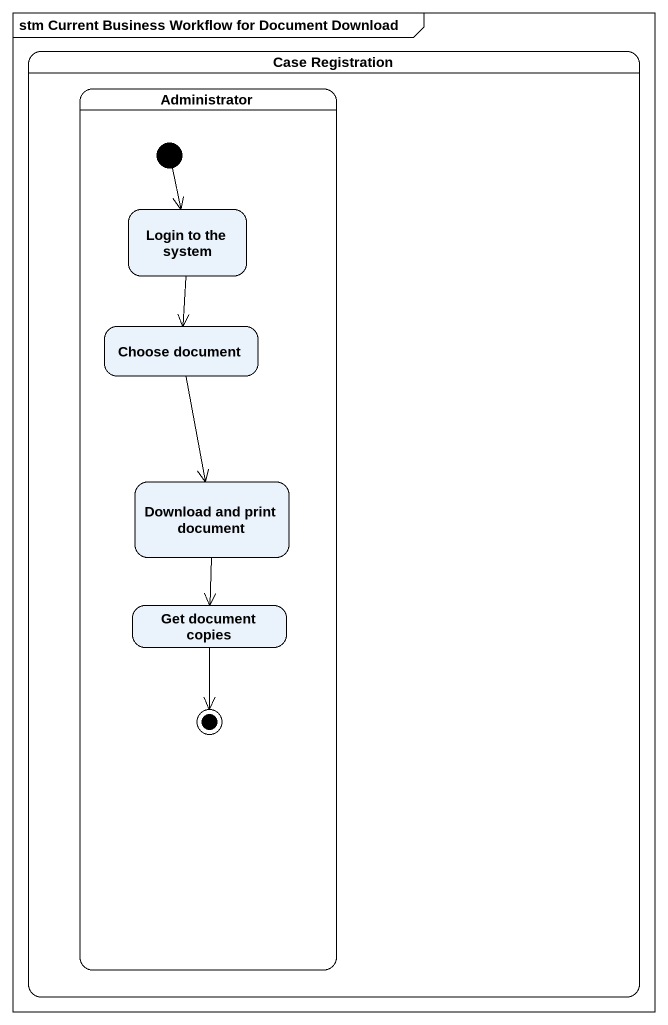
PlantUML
@startuml
mainframe stm Current Business Workflow for Document Download
hide empty description
state "Case Registration" as Case_Registration {
  state Administrator {
    state "Login to the system" as Login_to_the_system
    state "Choose document" as Choose_document
    state "Download and print document" as Download_and_print_document
    state "Get document copies" as Get_document_copies
    [*] --> Login_to_the_system
    Get_document_copies --> [*]
  }
}
Login_to_the_system --> Choose_document
Choose_document --> Download_and_print_document
Download_and_print_document --> Get_document_copies
@enduml
